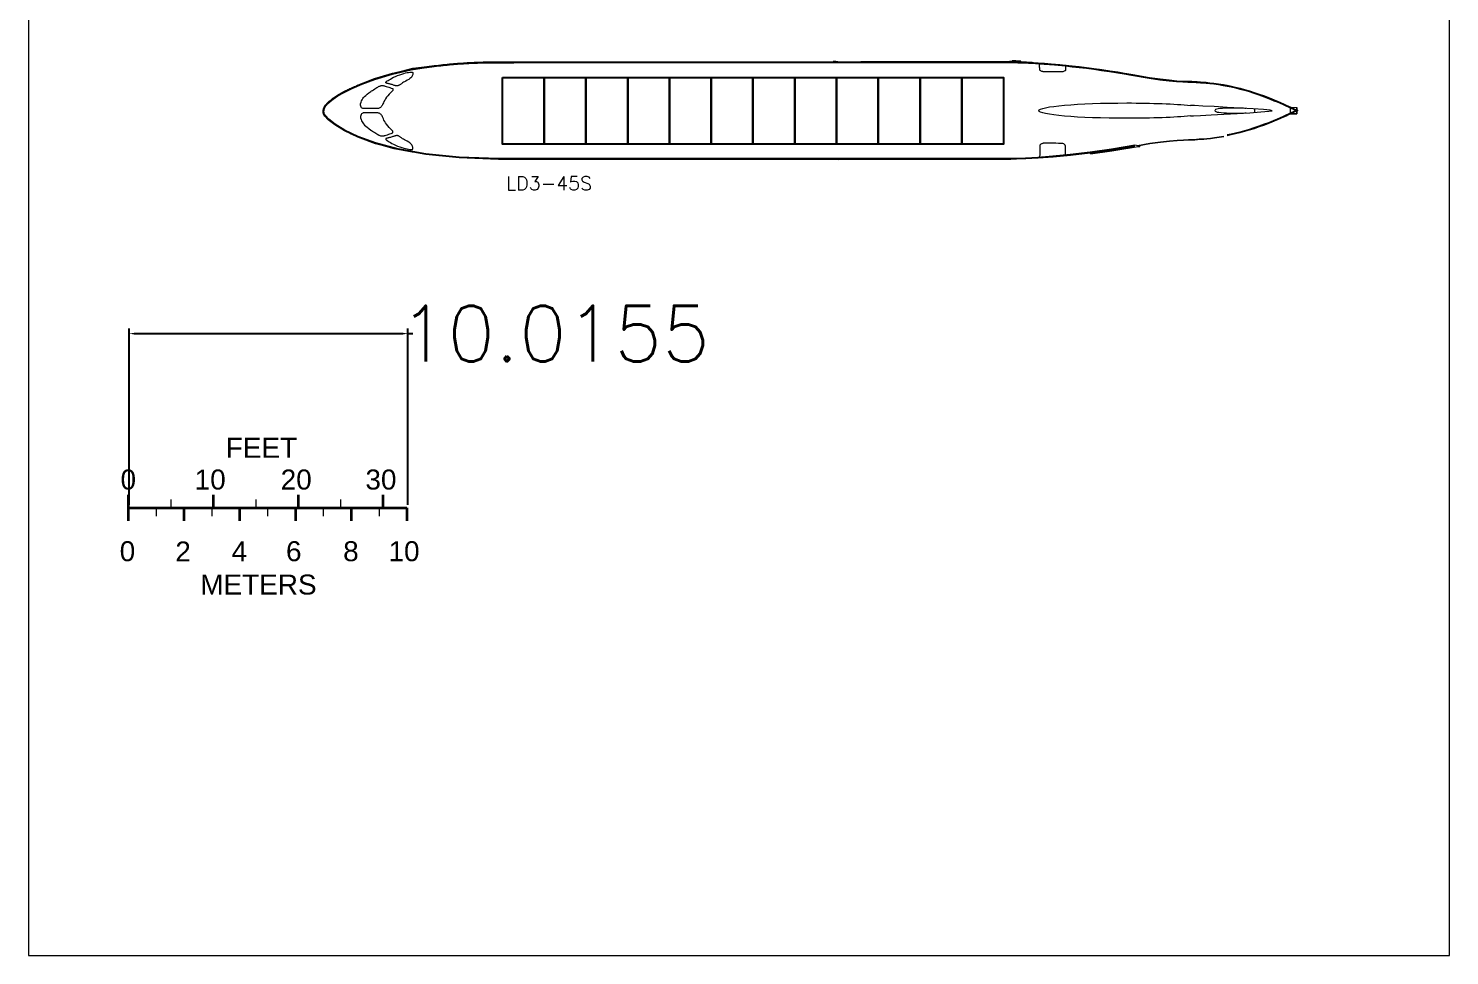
# Model space of a CAD drawing. Header units: inches. Extents: x 64.8 to 115.8, y 81.4 to 147.9.
# Drawn here: x 64.8 to 115.8, y 81.4 to 114.6 of the extents above; entities that cross this region are included whole.
import ezdxf

# ---------------------------------------------------------------- set-up
doc = ezdxf.new("R2010")
doc.units = ezdxf.units.IN
doc.header["$MEASUREMENT"] = 0
doc.layers.add('Layer 1', color=7, linetype='Continuous')
doc.styles.get("Standard").update_dxf_attribs({"font": 'txt.shx', "height": 0.5})
doc.dimstyles.get("Standard").update_dxf_attribs({"dimtxt": 0.18, "dimasz": 0.18, "dimexe": 0.18, "dimexo": 0.0625, "dimgap": 0.09, "dimtad": 0, "dimtih": 1, "dimtoh": 1, "dimdec": 4, "dimzin": 0, "dimdsep": 46, "dimtxsty": 'Standard', "dimcen": 0.09, "dimadec": 0, "dimazin": 0, "dimtfac": 1, "dimtdec": 4, "dimtofl": 0, "dimtmove": 0, "dimatfit": 3, "dimfxl": 1, "dimtolj": 1, "dimtzin": 0, "dimarcsym": 0})

# ---------------------------------------------------------------- blocks, each defined once
blk = doc.blocks.new('*D2')
at = {"color": 0, "lineweight": -2, "transparency": 16777216}
for p, q in [((68.414, 97.54), (68.414, 103.863)), ((68.594, 103.683), (78.249, 103.683)), ((78.429, 97.54), (78.429, 103.863)), ((78.429, 103.683), (78.609, 103.683))]:
    blk.add_line(p, q, dxfattribs=at)
at = {"color": 0, "transparency": 16777216}
for points in [[(68.594, 103.713), (68.594, 103.653), (68.414, 103.683)], [(78.249, 103.713), (78.249, 103.653), (78.429, 103.683)]]:
    blk.add_solid(points, dxfattribs=at)
at = {"layer": 'Defpoints', "color": 0, "transparency": 16777216}
for p in [(78.429, 103.683), (68.414, 97.477), (78.429, 97.477)]:
    blk.add_point(p, dxfattribs=at)
at = {"color": 0, "transparency": 16777216, "insert": (83.699, 103.683), "char_height": 2, "attachment_point": 5}
blk.add_mtext('\\A1;10.0155', dxfattribs=at)

msp = doc.modelspace()

# ---------------------------------------------------------------- linework, layer by layer
for points in [[(81.81918, 112.88371), (83.31918, 112.88371), (83.31918, 110.48371), (81.81918, 110.48371)], [(83.31918, 112.88371), (84.81918, 112.88371), (84.81918, 110.48371), (83.31918, 110.48371)], [(84.81918, 112.88371), (86.31918, 112.88371), (86.31918, 110.48371), (84.81918, 110.48371)], [(86.31918, 112.88371), (87.81918, 112.88371), (87.81918, 110.48371), (86.31918, 110.48371)], [(87.81918, 112.88371), (89.31918, 112.88371), (89.31918, 110.48371), (87.81918, 110.48371)], [(89.31918, 112.88371), (90.81918, 112.88371), (90.81918, 110.48371), (89.31918, 110.48371)], [(90.81918, 112.88371), (92.31918, 112.88371), (92.31918, 110.48371), (90.81918, 110.48371)], [(92.31918, 112.88371), (93.81918, 112.88371), (93.81918, 110.48371), (92.31918, 110.48371)], [(93.81918, 112.88371), (95.31918, 112.88371), (95.31918, 110.48371), (93.81918, 110.48371)], [(95.31918, 112.88371), (96.81918, 112.88371), (96.81918, 110.48371), (95.31918, 110.48371)], [(96.81918, 112.88371), (98.31918, 112.88371), (98.31918, 110.48371), (96.81918, 110.48371)], [(98.31918, 112.88371), (99.81918, 112.88371), (99.81918, 110.48371), (98.31918, 110.48371)]]:
    msp.add_lwpolyline(points, close=True)
at = {"layer": 'Layer 1', "color": 7, "lineweight": 18, "ltscale": 2}
for p, q in [((100.49202, 113.4348), (100.53559, 113.4328)), ((100.53559, 113.4328), (100.58096, 113.43062)), ((100.58096, 113.43062), (100.62809, 113.42827)), ((100.62809, 113.42827), (100.67697, 113.42574)), ((100.67697, 113.42574), (100.72757, 113.42302)), ((100.72757, 113.42302), (100.77988, 113.42009)), ((100.77988, 113.42009), (100.83388, 113.41696)), ((100.83388, 113.41696), (100.88953, 113.41362)), ((100.88953, 113.41362), (100.94682, 113.41006)), ((100.94682, 113.41006), (101.00572, 113.40626)), ((101.00572, 113.40626), (101.06622, 113.40224)), ((101.06622, 113.40224), (101.12829, 113.39797)), ((101.12829, 113.39797), (101.1919, 113.39345)), ((101.1919, 113.39345), (101.25705, 113.38868)), ((101.25705, 113.38868), (101.3237, 113.38364)), ((101.3237, 113.38364), (101.39183, 113.37834)), ((101.39183, 113.37834), (101.46143, 113.37275)), ((101.46143, 113.37275), (101.53247, 113.36688)), ((101.53247, 113.36688), (101.60493, 113.36072)), ((101.60493, 113.36072), (101.67878, 113.35426)), ((101.67878, 113.35426), (101.75402, 113.3475)), ((101.75402, 113.3475), (101.8306, 113.34042)), ((101.8306, 113.34042), (101.90852, 113.33302)), ((101.90852, 113.33302), (101.98775, 113.3253)), ((101.98775, 113.3253), (102.06827, 113.31724)), ((102.06827, 113.31724), (102.15005, 113.30884))]:
    msp.add_line(p, q, dxfattribs=at)
at = {"layer": 'Layer 1', "lineweight": 0}
for p, q in [((100.68124, 113.42693), (100.96144, 113.41092)), ((100.96144, 113.41092), (101.28337, 113.38881)), ((101.28337, 113.38881), (101.64405, 113.35978)), ((101.64405, 113.35978), (102.04068, 113.32279)), ((108.8202, 112.34583), (109.00059, 112.28436)), ((109.00059, 112.28436), (109.18574, 112.21648)), ((109.18574, 112.21648), (109.3061, 112.16988)), ((109.3061, 112.16988), (109.42491, 112.12246)), ((109.42491, 112.12246), (109.54104, 112.07483)), ((109.54104, 112.07483), (109.65376, 112.0273)), ((109.65376, 112.0273), (109.76203, 111.9805)), ((109.76203, 111.9805), (109.86525, 111.93484)), ((109.86525, 111.93484), (109.96237, 111.89093)), ((109.96237, 111.89093), (110.05256, 111.84908)), ((110.05256, 111.84908), (110.1349, 111.81003)), ((110.1349, 111.81003), (110.34422, 111.80548)), ((110.34422, 111.80548), (110.34422, 111.57664)), ((109.42491, 111.26421), (109.3061, 111.21684)), ((109.54104, 111.31194), (109.42491, 111.26421)), ((109.65376, 111.35942), (109.54104, 111.31194)), ((109.76203, 111.40622), (109.65376, 111.35942)), ((109.86525, 111.45183), (109.76203, 111.40622)), ((109.96237, 111.49579), (109.86525, 111.45183)), ((110.05256, 111.53758), (109.96237, 111.49579)), ((110.1349, 111.57664), (110.05256, 111.53758)), ((110.34422, 111.57664), (110.1349, 111.57664)), ((108.64312, 110.985), (108.47265, 110.93535)), ((108.81907, 111.04048), (108.64312, 110.985)), ((108.99997, 111.10211), (108.81907, 111.04048)), ((109.18574, 111.17024), (108.99997, 111.10211)), ((109.3061, 111.21684), (109.18574, 111.17024)), ((93.95478, 109.93313), (93.89733, 109.92704)), ((93.97916, 109.93628), (93.95478, 109.93313)), ((93.98112, 109.93639), (93.97916, 109.93628)), ((93.97916, 109.93628), (93.97916, 109.93628)), ((100.07984, 109.93737), (100.00535, 109.93633)), ((100.28709, 109.94284), (100.07984, 109.93737)), ((100.61615, 109.95648), (100.28709, 109.94284)), ((101.05608, 109.9819), (100.61615, 109.95648)), ((101.59601, 110.02276), (101.05608, 109.9819)), ((102.22469, 110.08273), (101.59601, 110.02276)), ((102.93137, 110.16549), (102.22469, 110.08273))]:
    msp.add_line(p, q, dxfattribs=at)
at = {"layer": 'Layer 1', "color": 7, "lineweight": 18}
for p, q in [((77.8724, 113.02463), (77.95466, 113.04571)), ((77.95466, 113.04571), (78.03728, 113.06607)), ((78.03728, 113.06607), (78.12022, 113.08572)), ((78.12022, 113.08572), (78.20341, 113.10467)), ((78.20341, 113.10467), (78.28681, 113.12295)), ((78.28681, 113.12295), (78.37036, 113.14055)), ((78.37036, 113.14055), (78.45401, 113.15749)), ((78.45401, 113.15749), (78.5377, 113.17379)), ((78.5377, 113.17379), (78.62138, 113.18946)), ((78.62138, 113.18946), (78.705, 113.20451)), ((78.705, 113.20451), (78.78851, 113.21895)), ((78.78851, 113.21895), (78.87184, 113.23279)), ((78.87184, 113.23279), (78.95495, 113.24606)), ((78.95495, 113.24606), (79.03779, 113.25875)), ((79.03779, 113.25875), (79.12029, 113.27088)), ((79.12029, 113.27088), (79.20241, 113.28246)), ((77.5785, 110.42466), (77.48152, 110.45156)), ((77.67823, 110.39815), (77.5785, 110.42466)), ((77.78073, 110.37206), (77.67823, 110.39815)), ((77.88605, 110.34642), (77.78073, 110.37206)), ((77.99421, 110.32127), (77.88605, 110.34642)), ((78.10524, 110.29665), (77.99421, 110.32127)), ((78.21919, 110.27258), (78.10524, 110.29665)), ((78.33608, 110.24911), (78.21919, 110.27258)), ((78.45594, 110.22626), (78.33608, 110.24911)), ((78.96578, 110.14179), (78.8337, 110.1618)), ((79.10101, 110.12257), (78.96578, 110.14179)), ((79.23963, 110.10418), (79.10101, 110.12257)), ((79.38284, 110.08659), (79.23963, 110.10418))]:
    msp.add_line(p, q, dxfattribs=at)
at = {"layer": 'Layer 1', "lineweight": 0}
for points in [[(64.79883, 81.35254), (115.83508, 81.35254), (115.83508, 147.92939), (64.79883, 147.92939), (64.79883, 81.35254)], [(86.38891, 109.93628), (84.80267, 109.9375), (83.54657, 109.941), (82.57551, 109.94654), (81.8444, 109.95392), (81.30815, 109.96288), (80.92168, 109.97322), (80.63988, 109.98469), (80.41766, 109.99708), (80.21722, 110.01018), (80.02985, 110.02399), (79.85414, 110.03852), (79.68868, 110.05378), (79.53206, 110.0698), (79.11007, 110.11729), (78.70472, 110.18257), (78.57881, 110.20407), (77.93588, 110.32019), (77.38725, 110.47882), (77.29567, 110.5064), (77.20673, 110.53427), (77.12041, 110.56238), (77.03666, 110.59072), (76.95547, 110.61925), (76.8768, 110.64792), (76.80061, 110.67671), (76.72687, 110.70559), (76.65554, 110.73451), (76.5866, 110.76345), (76.52002, 110.79238), (76.45575, 110.82125), (76.39377, 110.85003), (76.33404, 110.87869), (76.27654, 110.9072), (76.22122, 110.93553), (76.16806, 110.96363), (76.11703, 110.99147), (76.06809, 111.01903), (76.0212, 111.04626), (75.97634, 111.07314), (75.93348, 111.09963), (75.89257, 111.12569), (75.85359, 111.1513), (75.81651, 111.17641), (75.78129, 111.20099), (75.74789, 111.22502), (75.7163, 111.24845), (75.68646, 111.27125), (75.65836, 111.2934), (75.63195, 111.31484), (75.60721, 111.33556), (75.5841, 111.35551), (75.56259, 111.37467), (75.54267, 111.39297), (75.52432, 111.41036), (75.50752, 111.42679), (75.49225, 111.4422), (75.47851, 111.45653), (75.46627, 111.46973), (75.45552, 111.48174), (75.44623, 111.49254), (75.43825, 111.50226), (75.43143, 111.51104), (75.42562, 111.51905), (75.42067, 111.52644), (75.41641, 111.53338), (75.41269, 111.54001), (75.40936, 111.5465), (75.40628, 111.55298), (75.40343, 111.55947), (75.4008, 111.56596), (75.39839, 111.57245), (75.39618, 111.57894), (75.39417, 111.58543), (75.39237, 111.5919), (75.39075, 111.59837), (75.38932, 111.60482), (75.38808, 111.61125), (75.387, 111.61765), (75.3861, 111.62404), (75.38536, 111.63039), (75.38478, 111.63671), (75.38435, 111.643), (75.38407, 111.64925), (75.38393, 111.65546), (75.38393, 111.66163), (75.38405, 111.66775), (75.3843, 111.67381), (75.38467, 111.67982), (75.38515, 111.68578), (75.38575, 111.69166), (75.38644, 111.69748), (75.38723, 111.70323), (75.38811, 111.70891), (75.38908, 111.71451), (75.39012, 111.72002), (75.39125, 111.72546), (75.39244, 111.7308), (75.39369, 111.73606), (75.39501, 111.74122), (75.39637, 111.74629), (75.39778, 111.75125), (75.39924, 111.75611), (75.40072, 111.76087), (75.40224, 111.76551), (75.40379, 111.77005), (75.40535, 111.77446), (75.40692, 111.77876), (75.4085, 111.78293), (75.41009, 111.78698), (75.41167, 111.7909), (75.41324, 111.79468), (75.41479, 111.79833), (75.41632, 111.80183), (75.41783, 111.80519), (75.41931, 111.80839), (75.42075, 111.81145), (75.42215, 111.81435), (75.4235, 111.81709), (75.42479, 111.81966), (75.42603, 111.82207), (75.42719, 111.82432), (75.42829, 111.82639), (75.42931, 111.82828), (75.43027, 111.83002), (75.4312, 111.83167), (75.43218, 111.83335), (75.43327, 111.83513), (75.43454, 111.83713), (75.43605, 111.83944), (75.43787, 111.84215), (75.44006, 111.84536), (75.44267, 111.84916), (75.4457, 111.85351), (75.44915, 111.85838), (75.45298, 111.86373), (75.45719, 111.86951), (75.46177, 111.87569), (75.46671, 111.88222), (75.47198, 111.88907), (75.47757, 111.89619), (75.48351, 111.90358), (75.48981, 111.91124), (75.49649, 111.91917), (75.50355, 111.92737), (75.51103, 111.93584), (75.51894, 111.94457), (75.52729, 111.95357), (75.53611, 111.96283), (75.54541, 111.97236), (75.5552, 111.98215), (75.56551, 111.99219), (75.57635, 112.0025), (75.58774, 112.01306), (75.59969, 112.02388), (75.61223, 112.03495), (75.62536, 112.04627), (75.63912, 112.05785), (75.65351, 112.06967), (75.66855, 112.08174), (75.68426, 112.09406), (75.70066, 112.10662), (75.71777, 112.11943), (75.7356, 112.13248), (75.75417, 112.14577), (75.77349, 112.15931), (75.7936, 112.17308), (75.81449, 112.18709), (75.8362, 112.20134), (75.85873, 112.21583), (75.8821, 112.23054), (75.90634, 112.24549), (75.93145, 112.26067), (75.95745, 112.27608), (75.98437, 112.29172), (76.01222, 112.30759), (76.04102, 112.32368), (76.07078, 112.34), (76.10152, 112.35654), (76.13326, 112.37331), (76.16602, 112.3903), (76.19981, 112.40751), (76.23466, 112.42495), (76.27057, 112.4426), (76.30757, 112.46046), (76.34568, 112.47855), (76.3849, 112.49684), (76.42527, 112.51535), (76.46679, 112.53408), (76.50948, 112.55301), (76.55336, 112.57215), (76.59846, 112.5915), (76.64477, 112.61105), (76.69233, 112.63081), (76.74115, 112.65078), (76.79125, 112.67095), (76.84267, 112.69132), (76.89562, 112.71193), (76.95029, 112.73278), (77.00692, 112.75392), (77.06573, 112.77537), (77.12694, 112.79715), (77.19077, 112.81929), (77.25743, 112.84182), (77.32706, 112.86473), (77.39942, 112.88791), (77.47418, 112.91122), (77.55101, 112.93451), (77.62957, 112.95764), (77.70955, 112.98047), (77.7906, 113.00285), (78.60198, 113.21897), (79.84831, 113.36153), (80.43432, 113.4073), (80.93773, 113.43168)], [(107.71761, 112.62354), (107.85564, 112.59782), (108.0007, 112.56806), (108.15247, 112.53386), (108.31065, 112.49481), (108.47492, 112.45069), (108.64487, 112.40121), (108.8202, 112.34583)], [(108.47265, 110.93535), (108.30786, 110.89119), (108.14927, 110.85218), (107.99708, 110.81799), (107.85171, 110.78823)], [(104.71482, 110.37605), (104.6301, 110.39997)], [(100.00535, 109.93633), (93.98112, 109.93639)]]:
    msp.add_lwpolyline(points, dxfattribs=at)
at = {"layer": 'Layer 1', "color": 7, "lineweight": 5}
msp.add_lwpolyline([(64.79883, 81.35254), (115.83508, 81.35254), (115.83508, 147.92939), (64.79883, 147.92939), (64.79883, 81.35254)], dxfattribs=at)
at = {"layer": 'Layer 1', "color": 7, "lineweight": 18, "ltscale": 2}
for points in [[(102.93137, 110.16549), (103.7049, 110.27464), (104.53443, 110.41391), (104.53389, 110.41399), (103.70325, 110.27454), (102.92714, 110.16503), (102.21849, 110.08217), (101.58836, 110.02219), (101.04802, 109.98138), (100.60851, 109.95612), (100.28079, 109.94264), (100.07612, 109.93726), (100.00535, 109.93628), (93.97916, 109.93628), (86.39007, 109.93701), (84.98763, 109.9368), (83.89542, 109.93664), (83.07463, 109.93649), (82.4865, 109.93639), (82.09229, 109.93633), (81.85317, 109.93628), (81.73038, 109.93628), (81.68512, 109.93628), (81.67867, 109.93628), (80.26303, 109.9898), (79.06714, 110.11373), (78.07416, 110.29071), (77.26742, 110.50334), (76.63006, 110.73435), (76.1454, 110.96635), (75.7966, 111.18202), (75.56698, 111.36401), (75.43975, 111.49497), (75.40684, 111.54637), (75.38871, 111.59854), (75.38251, 111.64968), (75.38535, 111.69824), (75.39439, 111.74225), (75.40679, 111.78007), (75.41965, 111.81003), (75.43014, 111.83018), (75.43536, 111.83896), (75.46847, 111.88607), (75.52235, 111.95075), (75.60578, 112.03226), (75.72769, 112.12979), (75.89693, 112.24293), (76.12236, 112.37093), (76.41294, 112.5131), (76.77744, 112.6688), (77.22475, 112.83741), (77.86789, 113.03247), (78.5378, 113.18052), (79.00823, 113.2562), (79.2841, 113.29351), (79.36529, 113.30403), (79.44594, 113.31405), (79.52599, 113.32357), (79.60539, 113.3326), (79.68408, 113.34116), (79.76202, 113.34927), (79.83915, 113.35693), (79.91542, 113.36417), (79.99077, 113.37098), (80.06514, 113.37739), (80.1385, 113.3834), (80.21077, 113.38903), (80.28192, 113.39428), (80.35188, 113.39918), (80.4206, 113.40374), (80.48803, 113.40796), (80.55412, 113.41185), (80.61881, 113.41544), (80.68204, 113.41874), (80.74377, 113.42174), (80.80395, 113.42448), (80.86251, 113.42696), (80.91941, 113.42919), (80.97459, 113.43118), (81.028, 113.43296), (81.07959, 113.43453), (81.1293, 113.4359), (81.17707, 113.43709), (81.22286, 113.43811), (81.26661, 113.43897), (81.30827, 113.43969), (81.3478, 113.44028), (81.38521, 113.44075), (81.42055, 113.44111), (81.45386, 113.44137), (81.48516, 113.44155), (81.5145, 113.44165), (81.5419, 113.44168), (81.56741, 113.44166), (81.60021, 113.44161), (81.68602, 113.44155), (81.87974, 113.44153), (82.23625, 113.44159), (82.81042, 113.44177), (83.65713, 113.44212), (84.83128, 113.44267), (86.62363, 113.44358), (89.00945, 113.44479), (91.24519, 113.44593), (93.12901, 113.44689), (94.69602, 113.44769), (95.9813, 113.44833), (97.01996, 113.44884), (97.8471, 113.44923), (98.4978, 113.44952), (99.00431, 113.44971), (99.38742, 113.44981), (99.66505, 113.44982), (99.85514, 113.44976), (99.97561, 113.44961), (100.04439, 113.44938), (100.0794, 113.44907), (100.09859, 113.4487), (100.11688, 113.44825), (100.13725, 113.44772), (100.15967, 113.44711), (100.18412, 113.4464), (100.21059, 113.4456), (100.23904, 113.44469), (100.26945, 113.44367), (100.30181, 113.44253), (100.3361, 113.44127), (100.37228, 113.43987), (100.41035, 113.43833), (100.45027, 113.43664), (100.85036, 113.419), (100.44558, 113.43799), (100.25723, 113.44491), (100.1192, 113.44863), (100.03428, 113.45018), (100.03428, 113.45018), (100.03428, 113.45018), (100.11931, 113.44863), (100.25734, 113.44481), (100.44568, 113.43799), (100.68135, 113.42693), (100.96154, 113.41092), (101.28348, 113.38881), (101.64415, 113.35978), (102.03979, 113.32288), (102.28193, 113.29768), (102.5335, 113.26948), (102.79468, 113.23817), (103.06496, 113.20336), (103.34381, 113.16513), (103.63082, 113.12308), (103.92517, 113.0771), (104.22665, 113.0271), (104.53443, 112.97286), (104.53105, 112.97237), (105.05308, 112.88276), (105.43607, 112.82739), (105.76266, 112.78937), (106.03634, 112.76529), (106.26043, 112.75176), (106.43866, 112.74535), (106.57441, 112.74267), (106.67112, 112.74029), (106.73238, 112.73492), (106.76524, 112.7311), (106.81917, 112.72727), (106.89335, 112.72242), (106.98685, 112.7158), (107.09874, 112.7064), (107.2282, 112.69339), (107.37429, 112.67592), (107.53608, 112.6532), (107.71324, 112.6242), (107.85326, 112.59823), (107.99853, 112.56848), (108.15061, 112.53428), (108.30899, 112.49522), (108.47358, 112.45111), (108.64384, 112.40152), (108.81948, 112.34614), (109.00028, 112.28456), (109.18563, 112.21648), (109.3061, 112.16988), (109.42481, 112.12246), (109.54094, 112.07483), (109.65366, 112.0273), (109.76203, 111.9805), (109.86525, 111.93484), (109.96237, 111.89093), (110.05246, 111.84919), (110.38052, 111.69318), (110.05246, 111.53758), (109.96237, 111.49579), (109.86525, 111.45188), (109.76203, 111.40622), (109.65366, 111.35942), (109.54094, 111.31194), (109.42481, 111.26426), (109.3061, 111.21684), (109.18563, 111.17024), (108.99997, 111.10211), (108.81907, 111.04048), (108.64312, 110.985), (108.47265, 110.93535), (108.30786, 110.89119), (108.14927, 110.85218), (107.99708, 110.81799), (107.85171, 110.78823), (107.85171, 110.78823), (107.85171, 110.78823)], [(102.93556, 110.13578), (103.70948, 110.24499), (104.72806, 110.416), (104.53356, 110.44436), (103.69867, 110.30419), (102.9233, 110.19478), (102.21533, 110.112), (101.58581, 110.05208), (101.04603, 110.01132), (100.60703, 109.98608), (100.27978, 109.97262), (100.07552, 109.96726), (100.00514, 109.96628), (93.97916, 109.96628), (86.39007, 109.96701), (84.98763, 109.9668), (83.89542, 109.96664), (83.07462, 109.96649), (82.48649, 109.96639), (82.09229, 109.96633), (81.85316, 109.96628), (81.73038, 109.96628), (81.68512, 109.96628), (81.67923, 109.96628), (80.26514, 110.01974), (79.07132, 110.14346), (78.08063, 110.32003), (77.27637, 110.532), (76.64167, 110.76205), (76.15981, 110.99271), (75.81387, 111.20662), (75.58714, 111.38631), (75.46338, 111.5137), (75.43402, 111.55956), (75.41811, 111.60535), (75.41262, 111.65062), (75.41518, 111.69433), (75.42344, 111.73454), (75.43488, 111.76946), (75.44678, 111.79717), (75.45636, 111.81558), (75.46056, 111.82265), (75.49231, 111.86781), (75.54442, 111.93036), (75.62568, 112.00977), (75.74543, 112.10557), (75.91269, 112.21738), (76.13637, 112.34439), (76.42543, 112.48581), (76.78863, 112.64095), (77.2344, 112.80899), (77.87549, 113.00343), (78.54342, 113.15104), (79.01263, 113.22652), (79.28804, 113.26377), (79.36907, 113.27427), (79.44956, 113.28427), (79.52945, 113.29377), (79.60871, 113.30278), (79.68726, 113.31133), (79.76506, 113.31943), (79.84205, 113.32708), (79.91818, 113.33429), (79.9934, 113.3411), (80.06766, 113.34749), (80.14089, 113.35349), (80.21304, 113.35911), (80.28407, 113.36436), (80.35392, 113.36925), (80.42253, 113.3738), (80.48985, 113.37801), (80.55583, 113.3819), (80.62042, 113.38549), (80.68355, 113.38877), (80.74519, 113.39178), (80.80526, 113.39451), (80.86373, 113.39698), (80.92054, 113.39921), (80.97563, 113.4012), (81.02896, 113.40297), (81.08046, 113.40454), (81.13008, 113.40591), (81.17778, 113.4071), (81.22349, 113.40811), (81.26717, 113.40898), (81.30875, 113.4097), (81.34821, 113.41028), (81.38555, 113.41075), (81.42083, 113.41111), (81.45406, 113.41137), (81.4853, 113.41155), (81.51457, 113.41165), (81.54191, 113.41168), (81.56739, 113.41166), (81.60017, 113.41161), (81.686, 113.41155), (81.87974, 113.41153), (82.23625, 113.41159), (82.81043, 113.41177), (83.65715, 113.41212), (84.83129, 113.41267), (86.62364, 113.41358), (89.00946, 113.41479), (91.2452, 113.41593), (93.12903, 113.41689), (94.69603, 113.41769), (95.98132, 113.41833), (97.01998, 113.41884), (97.84711, 113.41923), (98.49782, 113.41952), (99.00432, 113.41971), (99.38743, 113.41981), (99.66505, 113.41982), (99.85513, 113.41976), (99.97554, 113.41961), (100.04421, 113.41938), (100.07898, 113.41908), (100.09793, 113.4187), (100.11613, 113.41826), (100.13645, 113.41773), (100.15883, 113.41712), (100.18324, 113.41642), (100.20965, 113.41561), (100.23806, 113.41471), (100.26842, 113.41369), (100.30073, 113.41255), (100.33497, 113.41129), (100.3711, 113.40989), (100.40911, 113.40836), (100.44897, 113.40667), (100.71656, 113.39487), (100.95966, 113.38098), (101.28124, 113.35889), (101.64156, 113.32989), (102.03685, 113.29303), (102.2787, 113.26786), (102.53004, 113.23968), (102.79098, 113.2084), (103.06101, 113.17362), (103.3396, 113.13542), (103.62634, 113.09342), (103.9204, 113.04748), (104.22159, 112.99753), (104.34526, 112.97573), (104.33921, 112.97486), (105.04839, 112.85313), (105.43219, 112.79764), (105.75961, 112.75952), (106.03412, 112.73537), (106.25899, 112.72179), (106.43782, 112.71536), (106.57375, 112.71267), (106.66944, 112.71032), (106.72934, 112.70507), (106.76244, 112.70122), (106.81713, 112.69734), (106.89131, 112.69249), (106.98454, 112.68589), (107.09599, 112.67653), (107.22492, 112.66356), (107.37042, 112.64617), (107.53157, 112.62353), (107.70808, 112.59465), (107.84752, 112.56878), (107.99222, 112.53914), (108.14373, 112.50508), (108.30152, 112.46617), (108.4655, 112.42221), (108.63513, 112.37281), (108.81013, 112.31763), (108.99027, 112.25628), (109.17505, 112.1884), (109.29512, 112.14196), (109.41355, 112.09465), (109.52942, 112.04713), (109.64188, 111.99971), (109.75002, 111.95301), (109.853, 111.90745), (109.94988, 111.86365), (110.03971, 111.82203), (110.31059, 111.69322), (110.03972, 111.56475), (109.94987, 111.52307), (109.853, 111.47927), (109.75002, 111.43371), (109.64189, 111.38701), (109.52942, 111.33964), (109.41355, 111.29207), (109.29512, 111.24476), (109.17505, 111.19832), (108.98997, 111.13039), (108.80972, 111.06899), (108.63441, 111.01371), (108.46457, 110.96425), (108.30039, 110.92024), (108.14239, 110.88139), (107.99078, 110.84732), (107.8457, 110.81762)], [(100.43985, 113.46822), (100.25819, 113.47489), (100.12384, 113.47851)]]:
    msp.add_lwpolyline(points, dxfattribs=at)
at = {"layer": 'Layer 1', "color": 7, "lineweight": 18}
for points in [[(93.69927, 113.46857), (93.78895, 113.46072), (93.86634, 113.45348), (93.92791, 113.44729), (100.00535, 113.45049), (100.03428, 113.45018), (100.1192, 113.44863), (100.25723, 113.44491), (100.44558, 113.43799), (100.68124, 113.42693), (100.96144, 113.41092), (101.28327, 113.38881), (101.64395, 113.35978), (101.84116, 113.34139), (102.23307, 113.30009), (102.31745, 113.29097), (102.40378, 113.28138), (102.4928, 113.27121), (102.58525, 113.26034), (102.68187, 113.24867), (102.78338, 113.23607), (102.89052, 113.22243), (103.00403, 113.20764), (103.12524, 113.19147), (103.25785, 113.1732), (103.40618, 113.152), (103.57454, 113.12704), (103.76722, 113.09747), (103.98855, 113.06248), (104.24281, 113.02122), (104.53433, 112.97286)], [(102.0445, 113.32248), (102.0445, 113.29624), (102.04461, 113.26968), (102.04461, 113.24396), (102.04471, 113.21978), (102.04471, 113.19798), (102.04481, 113.17959), (102.04481, 113.16533), (102.04481, 113.15614), (102.04492, 113.15294), (102.0443, 113.15056), (102.04213, 113.14436), (102.03738, 113.13517), (102.02911, 113.12421), (102.0164, 113.11264), (101.99853, 113.10138), (101.97435, 113.09167), (101.94305, 113.08444), (101.90368, 113.08082), (101.84903, 113.08), (101.77082, 113.08), (101.67711, 113.08062), (101.57596, 113.08175), (101.47523, 113.08309), (101.38307, 113.08454), (101.30734, 113.08578), (101.25599, 113.08661), (101.23709, 113.08702), (101.23326, 113.08764), (101.22293, 113.08981), (101.20795, 113.09363), (101.18997, 113.09901), (101.17086, 113.10624), (101.15226, 113.11533), (101.13625, 113.12638), (101.12437, 113.13951), (101.11838, 113.1549), (101.11683, 113.17019), (101.11569, 113.19106), (101.11476, 113.21637), (101.11424, 113.2452), (101.11383, 113.27619), (101.11373, 113.30843), (101.11383, 113.34066), (101.11404, 113.37197), (101.11435, 113.4011)], [(77.99389, 112.57943), (77.99136, 112.58025), (77.98397, 112.58263), (77.97214, 112.58645), (77.95618, 112.59152), (77.93644, 112.59782), (77.9133, 112.60515), (77.88711, 112.61342), (77.85823, 112.62251), (77.82703, 112.63233), (77.80621, 112.63852), (77.78529, 112.64431), (77.76442, 112.64968), (77.74386, 112.65474), (77.72382, 112.6596), (77.7045, 112.66415), (77.68616, 112.66849), (77.66896, 112.67272), (77.65315, 112.67675), (77.63812, 112.68305), (77.63088, 112.69111), (77.6298, 112.7001), (77.63326, 112.70961), (77.63967, 112.7188), (77.64742, 112.72717), (77.65496, 112.73389), (77.66064, 112.73843), (77.66286, 112.74008), (77.6688, 112.74432), (77.68611, 112.7561), (77.71395, 112.77439), (77.75145, 112.79784), (77.7979, 112.82511), (77.85245, 112.85518), (77.91423, 112.88669), (77.98247, 112.91831), (78.05634, 112.94909), (78.13321, 112.97771), (78.20631, 113.00251), (78.27517, 113.02348), (78.33943, 113.04074), (78.39873, 113.05417), (78.45261, 113.06388), (78.50071, 113.06987), (78.54265, 113.07225), (78.57799, 113.07111), (78.58796, 113.06873), (78.59503, 113.06429), (78.59973, 113.0583), (78.60242, 113.05148), (78.60361, 113.04445), (78.60371, 113.03795), (78.60325, 113.03237), (78.60263, 113.02865), (78.60232, 113.0273), (78.60242, 113.02245), (78.6017, 113.00891), (78.59875, 112.98846), (78.59219, 112.96273), (78.58052, 112.93318), (78.56233, 112.90157), (78.53619, 112.86944), (78.50071, 112.83854), (78.45437, 112.81034), (78.39656, 112.78048), (78.34666, 112.75321), (78.30394, 112.72831), (78.26768, 112.70609), (78.2372, 112.68626), (78.21183, 112.66911), (78.19086, 112.65443), (78.17361, 112.64245), (78.15935, 112.63295), (78.14003, 112.62065), (78.12174, 112.60908), (78.10413, 112.59854), (78.08687, 112.58955), (78.06962, 112.58242), (78.05205, 112.57746), (78.03377, 112.57509), (78.0145, 112.5756), (77.99389, 112.57943)], [(77.56063, 112.58428), (77.56884, 112.58211), (77.5877, 112.57643), (77.61554, 112.56796), (77.65072, 112.5569), (77.69148, 112.54399), (77.73622, 112.52953), (77.78317, 112.51413), (77.8307, 112.49812), (77.87704, 112.4821), (77.88003, 112.47942), (77.88329, 112.47373), (77.88649, 112.46568), (77.88907, 112.45586), (77.89067, 112.44491), (77.89078, 112.43344), (77.88892, 112.42218), (77.88468, 112.41164), (77.8776, 112.40245), (77.81355, 112.34004), (77.75662, 112.28064), (77.70651, 112.22423), (77.66276, 112.17029), (77.6251, 112.11864), (77.59307, 112.06904), (77.56636, 112.021), (77.54456, 111.97441), (77.52731, 111.92884), (77.51543, 111.8994), (77.50019, 111.87171), (77.48221, 111.84629), (77.46196, 111.82346), (77.44001, 111.80352), (77.41686, 111.7872), (77.393, 111.77459), (77.36903, 111.76622), (77.34542, 111.76261), (77.31179, 111.76178), (77.25528, 111.76126), (77.18306, 111.76106), (77.10221, 111.76095), (77.02003, 111.76106), (76.94362, 111.76126), (76.88014, 111.76147), (76.83679, 111.76157), (76.82078, 111.76168), (76.81572, 111.76333), (76.8026, 111.76881), (76.78457, 111.77924), (76.76463, 111.79536), (76.74593, 111.81819), (76.73152, 111.84877), (76.72449, 111.88783), (76.7279, 111.93639), (76.74489, 111.99538), (76.76359, 112.04063), (76.78384, 112.08186), (76.80719, 112.1206), (76.83509, 112.15821), (76.86893, 112.19602), (76.91015, 112.23549), (76.96031, 112.27795), (77.0208, 112.32506), (77.09307, 112.37796), (77.11756, 112.39459), (77.15144, 112.4165), (77.19143, 112.4416), (77.23425, 112.46816), (77.27666, 112.49419), (77.31536, 112.51785), (77.34707, 112.53707), (77.36851, 112.54998), (77.37636, 112.55473), (77.3994, 112.56372), (77.4195, 112.57158), (77.43768, 112.57819), (77.45489, 112.58346), (77.47204, 112.58718), (77.49027, 112.58924), (77.51042, 112.58955), (77.53356, 112.5879), (77.56063, 112.58428)], [(106.53681, 111.4991), (106.63413, 111.50385), (106.89552, 111.51687), (107.2751, 111.53634), (107.72711, 111.56037), (108.20568, 111.58707), (108.66481, 111.61466), (109.05886, 111.64121), (109.34185, 111.66487), (109.468, 111.68378), (109.39691, 111.70217), (109.15278, 111.72562), (108.78239, 111.75217), (108.33265, 111.78027), (107.85058, 111.80786), (107.38307, 111.83328), (106.97693, 111.85466), (106.67918, 111.87026), (106.53681, 111.87822)], [(108.52358, 111.7687), (108.47709, 111.77036), (108.42998, 111.77253), (108.38142, 111.7748), (108.33069, 111.77707), (108.27676, 111.77914), (108.21911, 111.78079), (108.1567, 111.78182), (108.08872, 111.78213), (108.01454, 111.78141), (107.88643, 111.77852), (107.7734, 111.77439), (107.67546, 111.7687), (107.5926, 111.76126), (107.52472, 111.75176), (107.47203, 111.73998), (107.43432, 111.72572), (107.41169, 111.70868), (107.40404, 111.68863), (107.41407, 111.6689), (107.4433, 111.65278), (107.49031, 111.63966), (107.55375, 111.62923), (107.63217, 111.62086), (107.72432, 111.61425), (107.82867, 111.60887), (107.94398, 111.60422), (108.06878, 111.59988), (108.12509, 111.59844), (108.17964, 111.59782), (108.23264, 111.59782), (108.2842, 111.59854), (108.33482, 111.59957), (108.38472, 111.60112), (108.43401, 111.60278), (108.48318, 111.60464), (108.53247, 111.60639)], [(110.12023, 111.56693), (110.12023, 111.81034)], [(110.1349, 111.81003), (110.34422, 111.80548)], [(110.34422, 111.57664), (110.34422, 111.80548)], [(77.56063, 110.78436), (77.56884, 110.78658), (77.5877, 110.79221), (77.61554, 110.80073), (77.65072, 110.81173), (77.69148, 110.82465), (77.73622, 110.83911), (77.78317, 110.85456), (77.8307, 110.87052), (77.87704, 110.88659), (77.88003, 110.88922), (77.88329, 110.8949), (77.88649, 110.90296), (77.88907, 110.91283), (77.89067, 110.92378), (77.89078, 110.9352), (77.88892, 110.94651), (77.88468, 110.95705), (77.8776, 110.96619), (77.81355, 111.02865), (77.75662, 111.08795), (77.70651, 111.14441), (77.66276, 111.19834), (77.6251, 111.25), (77.59307, 111.29965), (77.56636, 111.34764), (77.54456, 111.39428), (77.52731, 111.43985), (77.51543, 111.46929), (77.50019, 111.49693), (77.48221, 111.5224), (77.46196, 111.54523), (77.44001, 111.56507), (77.41686, 111.58149), (77.393, 111.594), (77.36903, 111.60236), (77.34542, 111.60598), (77.31179, 111.60681), (77.25528, 111.60732), (77.18306, 111.60763), (77.10221, 111.60763), (77.02003, 111.60753), (76.94362, 111.60743), (76.88014, 111.60722), (76.83679, 111.60701), (76.82078, 111.60701), (76.81572, 111.60536), (76.8026, 111.59978), (76.78457, 111.58945), (76.76463, 111.57323), (76.74593, 111.5504), (76.73152, 111.51992), (76.72449, 111.48086), (76.7279, 111.4323), (76.74489, 111.37331), (76.76359, 111.32806), (76.78384, 111.28673), (76.80719, 111.24804), (76.83509, 111.21048), (76.86893, 111.17267), (76.91015, 111.1332), (76.96031, 111.09069), (77.0208, 111.04363), (77.09307, 110.99068), (77.11756, 110.97404), (77.15144, 110.95219), (77.19143, 110.92704), (77.23425, 110.90048), (77.27666, 110.87445), (77.31536, 110.85084), (77.34707, 110.83162), (77.36851, 110.81871), (77.37636, 110.81396), (77.3994, 110.80497), (77.4195, 110.79712), (77.43768, 110.79045), (77.45489, 110.78523), (77.47204, 110.78151), (77.49027, 110.7794), (77.51042, 110.77909), (77.53356, 110.78069), (77.56063, 110.78436)], [(108.84014, 111.6254), (108.84014, 111.75186)], [(110.1349, 111.57664), (110.34422, 111.57664)], [(77.99389, 110.78921), (77.99136, 110.78839), (77.98397, 110.78601), (77.97214, 110.78224), (77.95618, 110.77712), (77.93644, 110.77082), (77.9133, 110.76349), (77.88711, 110.75522), (77.85823, 110.74613), (77.82703, 110.73642), (77.80621, 110.73017), (77.78529, 110.72438), (77.76442, 110.71896), (77.74386, 110.71389), (77.72382, 110.70909), (77.7045, 110.70449), (77.68616, 110.70015), (77.66896, 110.69597), (77.65315, 110.69189), (77.63812, 110.68559), (77.63088, 110.67758), (77.6298, 110.66854), (77.63326, 110.65903), (77.63967, 110.64984), (77.64742, 110.64152), (77.65496, 110.63475), (77.66064, 110.63026), (77.66286, 110.62861), (77.6688, 110.62437), (77.68611, 110.61249), (77.71395, 110.59425), (77.75145, 110.57085), (77.7979, 110.54353), (77.85245, 110.51351), (77.91423, 110.482), (77.98247, 110.45028), (78.05634, 110.4196), (78.13321, 110.39093), (78.20631, 110.36608), (78.27517, 110.34516), (78.33943, 110.32796), (78.39873, 110.31452), (78.45261, 110.30481), (78.50071, 110.29882), (78.54265, 110.29639), (78.57799, 110.29758), (78.58796, 110.29996), (78.59503, 110.3044), (78.59973, 110.31039), (78.60242, 110.31716), (78.60361, 110.32418), (78.60371, 110.33075), (78.60325, 110.33622), (78.60263, 110.33999), (78.60232, 110.34139), (78.60242, 110.34624), (78.6017, 110.35973), (78.59875, 110.38013), (78.59219, 110.40596), (78.58052, 110.43546), (78.56233, 110.46712), (78.53619, 110.4992), (78.50071, 110.53015), (78.45437, 110.5583), (78.39656, 110.58816), (78.34666, 110.61554), (78.30394, 110.64033), (78.26768, 110.66265), (78.2372, 110.68238), (78.21183, 110.69953), (78.19086, 110.71415), (78.17361, 110.72624), (78.15935, 110.73569), (78.14003, 110.74804), (78.12174, 110.75961), (78.10413, 110.7701), (78.08687, 110.77909), (78.06962, 110.78627), (78.05205, 110.79123), (78.03377, 110.7936), (78.0145, 110.79303), (77.99389, 110.78921)], [(102.04047, 110.06367), (102.04078, 110.11642), (102.0412, 110.17035), (102.04171, 110.2235), (102.04223, 110.27387), (102.04264, 110.31948), (102.04316, 110.35838), (102.04347, 110.38865), (102.04368, 110.40823), (102.04378, 110.41521), (102.04295, 110.4182), (102.04016, 110.42626), (102.03469, 110.43804), (102.02622, 110.45219), (102.01413, 110.46733), (101.99781, 110.4821), (101.97673, 110.49517), (101.95038, 110.50514), (101.91835, 110.51067), (101.86959, 110.51294), (101.79427, 110.5146), (101.70098, 110.51568), (101.59828, 110.5163), (101.49496, 110.51656), (101.3996, 110.51661), (101.32077, 110.51651), (101.26715, 110.5164), (101.24731, 110.5163), (101.24318, 110.51558), (101.23192, 110.51325), (101.21549, 110.50891), (101.19597, 110.50225), (101.1752, 110.493), (101.15536, 110.48076), (101.13821, 110.46526), (101.12571, 110.44615), (101.12003, 110.42306), (101.119, 110.4009), (101.11796, 110.36758), (101.11703, 110.32496), (101.11631, 110.27506), (101.11559, 110.21989), (101.11497, 110.16136), (101.11455, 110.10149), (101.11424, 110.04223), (101.11414, 109.98557)], [(69.91315, 97.72303), (69.91315, 97.42548)], [(72.96083, 97.72303), (72.96083, 97.42548)], [(76.00851, 97.72303), (76.00851, 97.42548)], [(69.38081, 97.42083), (69.38081, 97.12327)], [(71.38236, 97.42083), (71.38236, 97.12327)], [(73.38391, 97.42083), (73.38391, 97.12327)], [(75.38778, 97.42548), (75.38778, 97.12555)], [(77.38933, 97.42548), (77.38933, 97.12555)]]:
    msp.add_lwpolyline(points, dxfattribs=at)
msp.add_lwpolyline([(107.7329, 110.76261), (107.55602, 110.73363), (107.39413, 110.71085), (107.24793, 110.69339), (107.11848, 110.68037), (107.00648, 110.67097), (106.91298, 110.6643), (106.8388, 110.65945), (106.78477, 110.65557), (106.75191, 110.65185), (106.69054, 110.64643), (106.59384, 110.6441), (106.45808, 110.64142), (106.27986, 110.63501), (106.05576, 110.62148), (105.78208, 110.5974), (105.4556, 110.55938), (105.0725, 110.50401), (104.62958, 110.42791), (105.0725, 110.50401), (105.4556, 110.55938), (105.78208, 110.5974), (106.05576, 110.62148), (106.27986, 110.63501), (106.45808, 110.64142), (106.59384, 110.6441), (106.69054, 110.64643), (106.75191, 110.65185), (106.78477, 110.65557), (106.8388, 110.65945), (106.91298, 110.6643), (107.00648, 110.67097), (107.11848, 110.68037), (107.24793, 110.69339), (107.39413, 110.71085), (107.55602, 110.73363)], close=True, dxfattribs=at)
at = {"layer": 'Layer 1', "color": 7, "lineweight": 35}
for points in [[(68.38349, 97.8904), (68.38349, 97.42548)], [(71.43815, 97.8904), (71.43815, 97.42548)], [(74.48583, 97.8904), (74.48583, 97.42548)], [(77.52886, 97.8904), (77.52886, 97.42548)], [(68.38349, 97.42548), (78.38897, 97.42548)], [(68.38349, 97.42548), (68.38349, 96.96055)], [(70.38039, 97.42083), (70.38039, 96.95818)], [(72.38194, 97.42083), (72.38194, 96.95818)], [(74.38587, 97.42083), (74.38587, 96.95818)], [(76.38974, 97.42548), (76.38974, 96.96055)], [(78.38897, 97.42548), (78.38897, 96.96055)]]:
    msp.add_lwpolyline(points, dxfattribs=at)
at = {"layer": 'Layer 1', "color": 7, "lineweight": 18}
msp.add_open_spline([(106.53608, 111.49894), (105.95999, 111.44605), (105.14555, 111.41309), (104.24266, 111.41309), (102.49651, 111.41309), (101.08098, 111.53645), (101.08098, 111.68863), (101.08098, 111.84082), (102.49651, 111.96418), (104.24266, 111.96418), (105.14555, 111.96418), (105.95999, 111.93122), (106.53608, 111.87832)], degree=3, knots=[0, 0, 0, 0, 1, 1, 1, 2, 2, 2, 3, 3, 3, 4, 4, 4, 4], dxfattribs=at)

# ---------------------------------------------------------------- texts
at = {"insert": (81.95271, 109.32966), "char_height": 0.5, "attachment_point": 1}
msp.add_mtext_dynamic_manual_height_columns('LD3-45S', width=5.4120371, gutter_width=2.5, heights=[0], dxfattribs=at)
at = {"layer": 'Layer 1', "color": 7, "char_height": 0.7178723, "attachment_point": 7}
for s, insert in [('\\fArial|b0|i0|c0|p34;\\W1;FEET', (71.8868, 99.22576)), ('\\fArial|b0|i0|c0|p34;\\W1;0', (68.10687, 98.07513)), ('\\fArial|b0|i0|c0|p34;\\W1;10', (70.76866, 98.07513)), ('\\fArial|b0|i0|c0|p34;\\W1;20', (73.85813, 98.07513)), ('\\fArial|b0|i0|c0|p34;\\W1;30', (76.90116, 98.07513)), ('\\fArial|b0|i0|c0|p34;\\W1;0', (68.07665, 95.50162)), ('\\fArial|b0|i0|c0|p34;\\W1;2', (70.07354, 95.50162)), ('\\fArial|b0|i0|c0|p34;\\W1;4', (72.09369, 95.50162)), ('\\fArial|b0|i0|c0|p34;\\W1;6', (74.04875, 95.50162)), ('\\fArial|b0|i0|c0|p34;\\W1;8', (76.10149, 95.50162)), ('\\fArial|b0|i0|c0|p34;\\W1;10', (77.7311, 95.50162)), ('\\fArial|b0|i0|c0|p34;\\W1;METERS', (70.96858, 94.30439))]:
    msp.add_mtext(s, dxfattribs=dict(at, insert=insert))

# ---------------------------------------------------------------- dimensions: what is measured, and where the dimension line sits
dim = msp.add_linear_dim(base=(78.429253, 103.683216), p1=(68.413704, 97.477172), p2=(78.429253, 97.477172), dimstyle='Standard', override={"dimtxt": 10})
dim.commit()
dim.dimension.update_dxf_attribs({"geometry": '*D2', "text_midpoint": (83.699253, 103.683216)})

doc.saveas('drawing.dxf')
